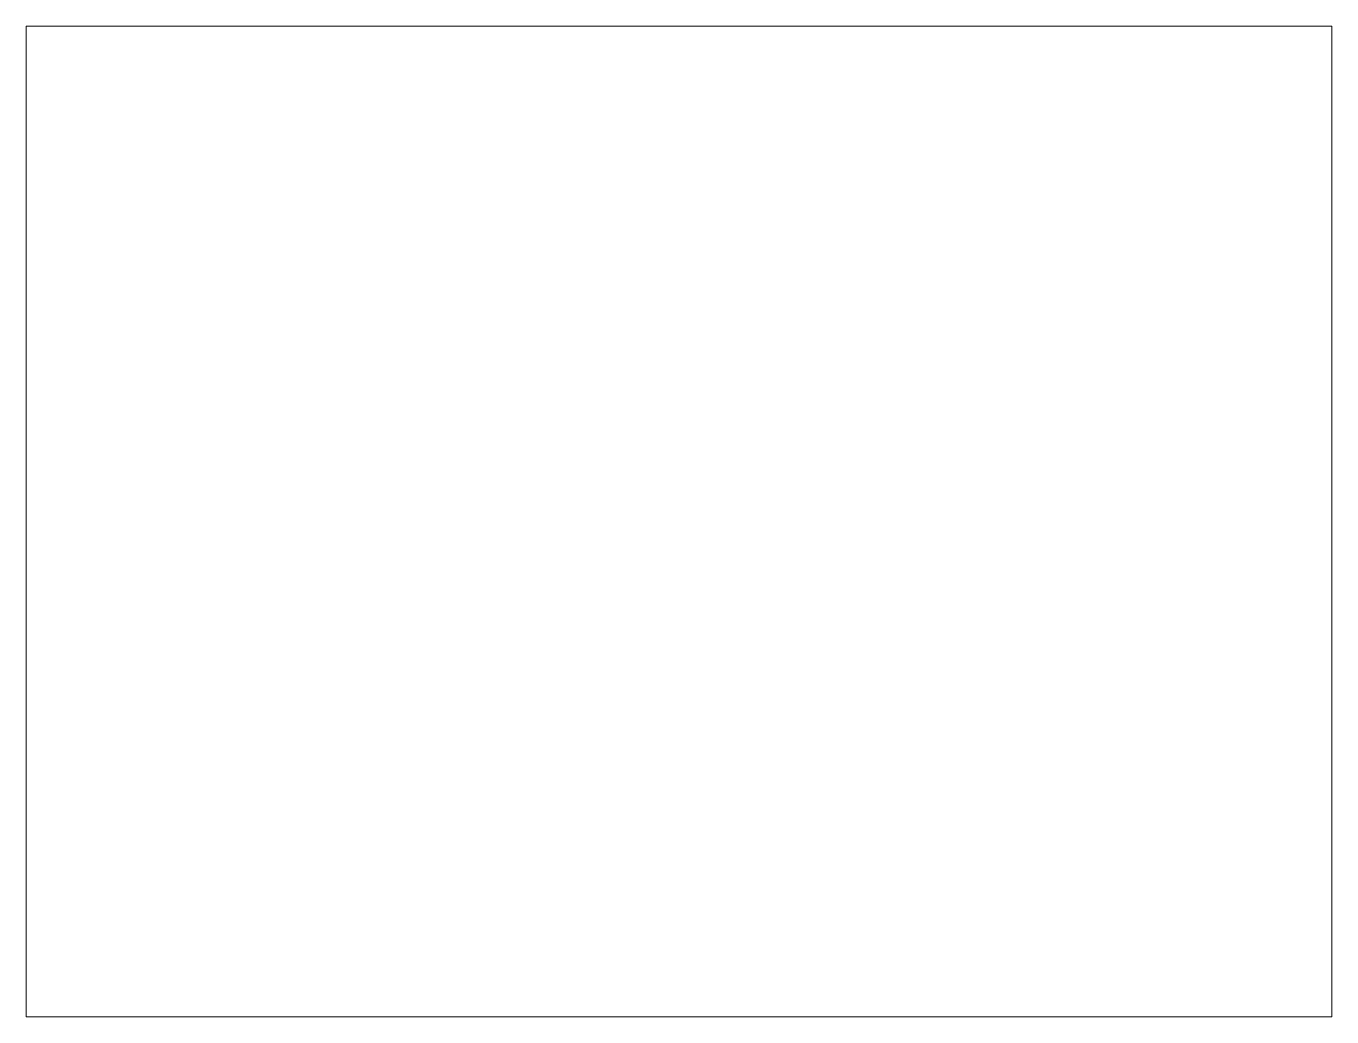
# Paper-space layout 'Presentación1' of a CAD drawing. Header units: millimetres. Extents: x 26 to 231, y 20 to 176.
# The model-space entities are those that its viewports show. They can reach past a viewport. Long polylines and large blocks are cut down to what shows.
import ezdxf

# ---------------------------------------------------------------- set-up
doc = ezdxf.new("R2010")
doc.units = ezdxf.units.MM
doc.linetypes.add('CONTINUA', pattern=[0])
doc.linetypes.add('HIDDEN', pattern=[0.375, 0.25, -0.125])
for name, color, linetype in [('01_piscinas', 254, 'Continuous'), ('FAROLA', 6, 'Continuous'), ('INGIN ELECTRICIDAD ALUMBRADO', 120, 'HIDDEN')]:
    doc.layers.add(name, color=color, linetype=linetype)
pattern_1 = [(0, (0, 0), (0, 6.985), [5.08, -1.905]), (90, (0, 0), (-6.985, 4e-16), [5.08, -1.905])]

msp = doc.modelspace()

# ---------------------------------------------------------------- hatches: boundary and pattern name
at = {"layer": 'FAROLA'}
h = msp.add_hatch(dxfattribs=at)
h.set_pattern_fill('ANSI37', color=6)
h.paths.add_polyline_path([(441691.575, 4515175.619), (441692.317, 4515174.857), (441691.791, 4515175.746)])
h = msp.add_hatch(dxfattribs=at)
h.set_pattern_fill('ANGLE', color=6)
h.set_pattern_definition(pattern_1)
h.paths.add_polyline_path([(441691.575, 4515175.619), (441692.317, 4515174.857), (441691.791, 4515175.746)])
h = msp.add_hatch(dxfattribs=at)
h.set_pattern_fill('ANGLE', color=6)
h.set_pattern_definition(pattern_1)
h.paths.add_polyline_path([(441691.575, 4515175.619), (441692.317, 4515174.857), (441691.791, 4515175.746)])
h = msp.add_hatch(dxfattribs=at)
h.set_pattern_fill('ANSI37', color=6)
h.paths.add_polyline_path([(441780.656, 4515159.572), (441781.669, 4515159.835), (441781.551, 4515160.056)])
at = {"layer": 'INGIN ELECTRICIDAD ALUMBRADO', "linetype": 'CONTINUA', "lineweight": 13}
h = msp.add_hatch(dxfattribs=at)
h.set_pattern_fill('ANSI31', color=256, scale=0.858, angle=-180)
h.set_pattern_definition([(225, (441895.56337, 4515146.13153), (0.0758372, -0.0758372), [])])
h.paths.add_polyline_path([(441849.629, 4515148.476), (441849.538, 4515148.476, 1)])

psp = doc.layouts.new('Presentación1')

# ---------------------------------------------------------------- viewports
at = {"layer": '01_piscinas'}
psp.add_viewport(center=(128.5, 97.5), size=(205.6, 156), view_center_point=(441771.563, 4515196.573), view_height=530.72587, dxfattribs=at)

doc.saveas('drawing.dxf')
